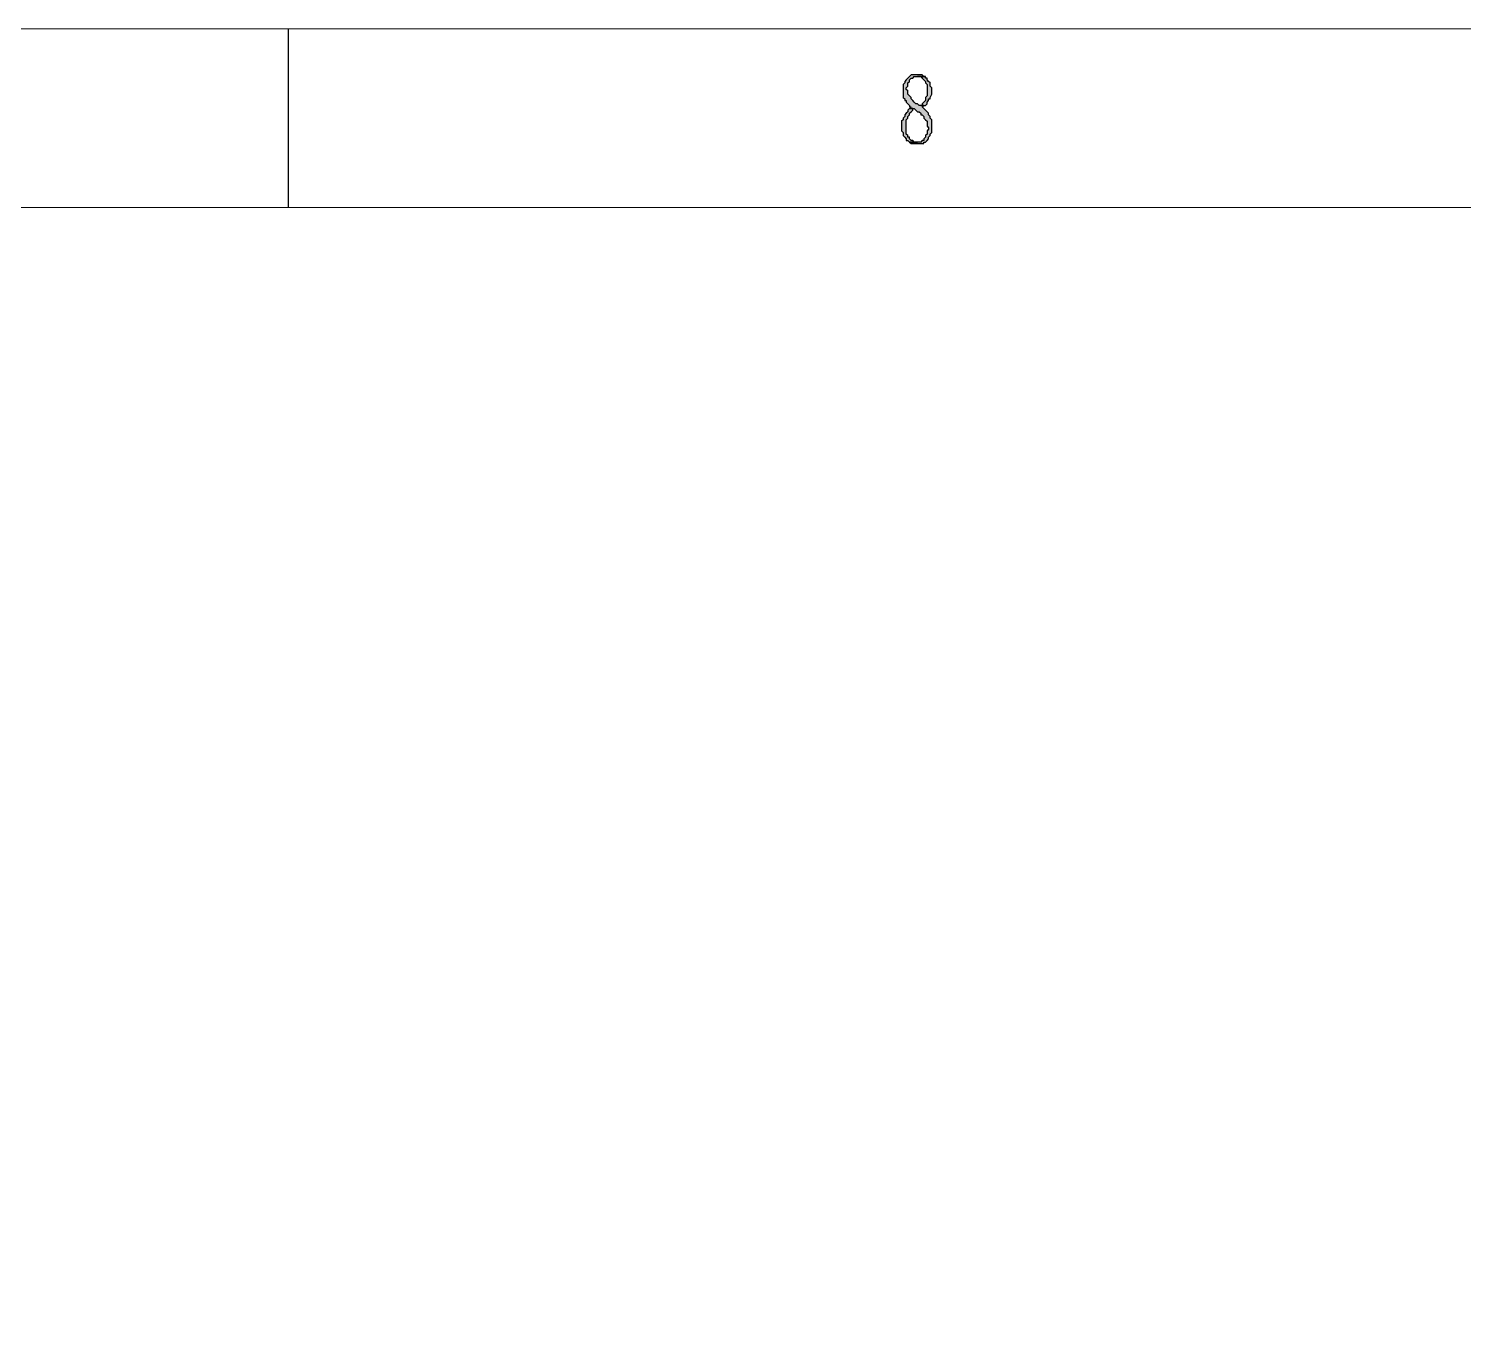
# Model space of a CAD drawing. Header units: inches. Extents: x 35 to 2894, y 23 to 617.
# Drawn here: x 1527.5 to 1607.4, y 543.8 to 616.8 of the extents above; entities that cross this region are included whole.
import ezdxf

# ---------------------------------------------------------------- set-up
doc = ezdxf.new("R2010")
doc.units = ezdxf.units.IN
doc.header["$MEASUREMENT"] = 0
doc.layers.add('Layer 1', color=7, linetype='Continuous')

msp = doc.modelspace()

# ---------------------------------------------------------------- hatches: boundary and pattern name
at = {"layer": 'Layer 1'}
for points in [[(1577.016, 614.225), (1576.66, 614.225), (1576.57, 614.136), (1576.482, 614.047), (1576.393, 613.958), (1576.304, 613.869), (1576.304, 613.78), (1576.215, 613.691), (1576.215, 612.98), (1576.304, 612.891), (1576.304, 612.802), (1576.393, 612.802), (1576.393, 612.712), (1576.482, 612.623), (1576.57, 612.534), (1576.57, 612.445), (1576.66, 612.445), (1576.57, 612.357), (1576.838, 612.357), (1576.927, 612.268), (1577.016, 612.179), (1577.105, 612.179), (1577.194, 612.09), (1577.194, 612.001), (1577.282, 612.001), (1577.371, 611.912), (1577.371, 611.823), (1577.46, 611.734), (1577.549, 611.645), (1577.549, 611.378), (1577.638, 611.289), (1577.638, 611.2), (1577.549, 611.111), (1577.549, 610.934), (1577.46, 610.845), (1577.46, 610.756), (1577.371, 610.667), (1577.371, 610.577), (1577.282, 610.577), (1577.194, 610.488), (1576.57, 610.488), (1576.66, 610.399), (1577.371, 610.399), (1577.371, 610.488), (1577.46, 610.488), (1577.549, 610.577), (1577.638, 610.667), (1577.638, 610.756), (1577.727, 610.845), (1577.727, 610.934), (1577.816, 611.022), (1577.816, 611.734), (1577.727, 611.823), (1577.727, 611.912), (1577.638, 612.001), (1577.638, 612.09), (1577.549, 612.179), (1577.46, 612.268), (1577.371, 612.357), (1577.282, 612.445), (1577.371, 612.534), (1577.105, 612.534), (1577.016, 612.623), (1576.927, 612.623), (1576.838, 612.712), (1576.749, 612.802), (1576.66, 612.891), (1576.66, 612.98), (1576.57, 613.069), (1576.482, 613.158), (1576.482, 613.335), (1576.393, 613.424), (1576.393, 613.513), (1576.482, 613.602), (1576.482, 613.78), (1576.57, 613.869), (1576.57, 613.958), (1576.66, 614.047), (1576.749, 614.047), (1576.838, 614.136), (1577.46, 614.136), (1577.371, 614.136), (1577.282, 614.225)], [(1577.46, 614.136), (1577.016, 614.136), (1577.105, 614.136), (1577.194, 614.136), (1577.282, 614.047), (1577.371, 613.958), (1577.46, 613.869), (1577.46, 613.78), (1577.549, 613.691), (1577.549, 613.069), (1577.46, 612.98), (1577.46, 612.802), (1577.371, 612.712), (1577.282, 612.623), (1577.282, 612.534), (1577.194, 612.534), (1577.46, 612.534), (1577.549, 612.623), (1577.549, 612.712), (1577.638, 612.802), (1577.638, 612.891), (1577.727, 612.891), (1577.727, 612.98), (1577.816, 613.158), (1577.816, 613.513), (1577.727, 613.602), (1577.727, 613.78), (1577.638, 613.869), (1577.549, 613.958), (1577.549, 614.047), (1577.46, 614.047)], [(1576.57, 612.357), (1576.482, 612.268), (1576.482, 612.179), (1576.393, 612.09), (1576.304, 612.001), (1576.304, 611.912), (1576.215, 611.823), (1576.215, 611.734), (1576.126, 611.645), (1576.126, 611.111), (1576.215, 611.022), (1576.215, 610.845), (1576.304, 610.756), (1576.393, 610.667), (1576.393, 610.577), (1576.482, 610.577), (1576.57, 610.488), (1577.016, 610.488), (1576.927, 610.488), (1576.838, 610.488), (1576.749, 610.577), (1576.66, 610.577), (1576.57, 610.667), (1576.57, 610.756), (1576.482, 610.756), (1576.482, 610.845), (1576.393, 610.934), (1576.393, 611.734), (1576.482, 611.823), (1576.482, 611.912), (1576.57, 612.001), (1576.57, 612.09), (1576.66, 612.179), (1576.749, 612.268), (1576.749, 612.357)]]:
    msp.add_hatch(color=0, dxfattribs=at).paths.add_polyline_path(points)

# ---------------------------------------------------------------- linework, layer by layer
at = {"layer": 'Layer 1', "color": 5, "lineweight": 15}
msp.add_lwpolyline([(1051.96, 616.805), (1892.031, 616.805), (1892.031, 22.803), (1051.96, 22.803), (1051.96, 616.805)], dxfattribs=at)
at = {"layer": 'Layer 1', "color": 0, "lineweight": -3}
for points in [[(1541.964, 616.805), (1541.964, 606.841)], [(1577.016, 614.225), (1576.66, 614.225), (1576.57, 614.136), (1576.482, 614.047), (1576.393, 613.958), (1576.304, 613.869), (1576.304, 613.78), (1576.215, 613.691), (1576.215, 612.98), (1576.304, 612.891), (1576.304, 612.802), (1576.393, 612.802), (1576.393, 612.712), (1576.482, 612.623), (1576.57, 612.534), (1576.57, 612.445), (1576.66, 612.445), (1576.57, 612.357), (1576.838, 612.357), (1576.927, 612.268), (1577.016, 612.179), (1577.105, 612.179), (1577.194, 612.09), (1577.194, 612.001), (1577.282, 612.001), (1577.371, 611.912), (1577.371, 611.823), (1577.46, 611.734), (1577.549, 611.645), (1577.549, 611.378), (1577.638, 611.289), (1577.638, 611.2), (1577.549, 611.111), (1577.549, 610.934), (1577.46, 610.845), (1577.46, 610.756), (1577.371, 610.667), (1577.371, 610.577), (1577.282, 610.577), (1577.194, 610.488), (1576.57, 610.488), (1576.66, 610.399), (1577.371, 610.399), (1577.371, 610.488), (1577.46, 610.488), (1577.549, 610.577), (1577.638, 610.667), (1577.638, 610.756), (1577.727, 610.845), (1577.727, 610.934), (1577.816, 611.022), (1577.816, 611.734), (1577.727, 611.823), (1577.727, 611.912), (1577.638, 612.001), (1577.638, 612.09), (1577.549, 612.179), (1577.46, 612.268), (1577.371, 612.357), (1577.282, 612.445), (1577.371, 612.534), (1577.105, 612.534), (1577.016, 612.623), (1576.927, 612.623), (1576.838, 612.712), (1576.749, 612.802), (1576.66, 612.891), (1576.66, 612.98), (1576.57, 613.069), (1576.482, 613.158), (1576.482, 613.335), (1576.393, 613.424), (1576.393, 613.513), (1576.482, 613.602), (1576.482, 613.78), (1576.57, 613.869), (1576.57, 613.958), (1576.66, 614.047), (1576.749, 614.047), (1576.838, 614.136), (1577.46, 614.136), (1577.371, 614.136), (1577.282, 614.225), (1577.016, 614.225)], [(1577.46, 614.136), (1577.016, 614.136), (1577.105, 614.136), (1577.194, 614.136), (1577.282, 614.047), (1577.371, 613.958), (1577.46, 613.869), (1577.46, 613.78), (1577.549, 613.691), (1577.549, 613.069), (1577.46, 612.98), (1577.46, 612.802), (1577.371, 612.712), (1577.282, 612.623), (1577.282, 612.534), (1577.194, 612.534), (1577.46, 612.534), (1577.549, 612.623), (1577.549, 612.712), (1577.638, 612.802), (1577.638, 612.891), (1577.727, 612.891), (1577.727, 612.98), (1577.816, 613.158), (1577.816, 613.513), (1577.727, 613.602), (1577.727, 613.78), (1577.638, 613.869), (1577.549, 613.958), (1577.549, 614.047), (1577.46, 614.047), (1577.46, 614.136)], [(1576.57, 612.357), (1576.482, 612.268), (1576.482, 612.179), (1576.393, 612.09), (1576.304, 612.001), (1576.304, 611.912), (1576.215, 611.823), (1576.215, 611.734), (1576.126, 611.645), (1576.126, 611.111), (1576.215, 611.022), (1576.215, 610.845), (1576.304, 610.756), (1576.393, 610.667), (1576.393, 610.577), (1576.482, 610.577), (1576.57, 610.488), (1577.016, 610.488), (1576.927, 610.488), (1576.838, 610.488), (1576.749, 610.577), (1576.66, 610.577), (1576.57, 610.667), (1576.57, 610.756), (1576.482, 610.756), (1576.482, 610.845), (1576.393, 610.934), (1576.393, 611.734), (1576.482, 611.823), (1576.482, 611.912), (1576.57, 612.001), (1576.57, 612.09), (1576.66, 612.179), (1576.749, 612.268), (1576.749, 612.357), (1576.57, 612.357)]]:
    msp.add_lwpolyline(points, dxfattribs=at)
at = {"layer": 'Layer 1', "lineweight": 0}
for points in [[(1577.016, 614.225), (1576.66, 614.225), (1576.57, 614.136), (1576.482, 614.047), (1576.393, 613.958), (1576.304, 613.869), (1576.304, 613.78), (1576.215, 613.691), (1576.215, 612.98), (1576.304, 612.891), (1576.304, 612.802), (1576.393, 612.802), (1576.393, 612.712), (1576.482, 612.623), (1576.57, 612.534), (1576.57, 612.445), (1576.66, 612.445), (1576.57, 612.357), (1576.838, 612.357), (1576.927, 612.268), (1577.016, 612.179), (1577.105, 612.179), (1577.194, 612.09), (1577.194, 612.001), (1577.282, 612.001), (1577.371, 611.912), (1577.371, 611.823), (1577.46, 611.734), (1577.549, 611.645), (1577.549, 611.378), (1577.638, 611.289), (1577.638, 611.2), (1577.549, 611.111), (1577.549, 610.934), (1577.46, 610.845), (1577.46, 610.756), (1577.371, 610.667), (1577.371, 610.577), (1577.282, 610.577), (1577.194, 610.488), (1576.57, 610.488), (1576.66, 610.399), (1577.371, 610.399), (1577.371, 610.488), (1577.46, 610.488), (1577.549, 610.577), (1577.638, 610.667), (1577.638, 610.756), (1577.727, 610.845), (1577.727, 610.934), (1577.816, 611.022), (1577.816, 611.734), (1577.727, 611.823), (1577.727, 611.912), (1577.638, 612.001), (1577.638, 612.09), (1577.549, 612.179), (1577.46, 612.268), (1577.371, 612.357), (1577.282, 612.445), (1577.371, 612.534), (1577.105, 612.534), (1577.016, 612.623), (1576.927, 612.623), (1576.838, 612.712), (1576.749, 612.802), (1576.66, 612.891), (1576.66, 612.98), (1576.57, 613.069), (1576.482, 613.158), (1576.482, 613.335), (1576.393, 613.424), (1576.393, 613.513), (1576.482, 613.602), (1576.482, 613.78), (1576.57, 613.869), (1576.57, 613.958), (1576.66, 614.047), (1576.749, 614.047), (1576.838, 614.136), (1577.46, 614.136), (1577.371, 614.136), (1577.282, 614.225), (1577.016, 614.225)], [(1577.46, 614.136), (1577.016, 614.136), (1577.105, 614.136), (1577.194, 614.136), (1577.282, 614.047), (1577.371, 613.958), (1577.46, 613.869), (1577.46, 613.78), (1577.549, 613.691), (1577.549, 613.069), (1577.46, 612.98), (1577.46, 612.802), (1577.371, 612.712), (1577.282, 612.623), (1577.282, 612.534), (1577.194, 612.534), (1577.46, 612.534), (1577.549, 612.623), (1577.549, 612.712), (1577.638, 612.802), (1577.638, 612.891), (1577.727, 612.891), (1577.727, 612.98), (1577.816, 613.158), (1577.816, 613.513), (1577.727, 613.602), (1577.727, 613.78), (1577.638, 613.869), (1577.549, 613.958), (1577.549, 614.047), (1577.46, 614.047), (1577.46, 614.136)], [(1576.57, 612.357), (1576.482, 612.268), (1576.482, 612.179), (1576.393, 612.09), (1576.304, 612.001), (1576.304, 611.912), (1576.215, 611.823), (1576.215, 611.734), (1576.126, 611.645), (1576.126, 611.111), (1576.215, 611.022), (1576.215, 610.845), (1576.304, 610.756), (1576.393, 610.667), (1576.393, 610.577), (1576.482, 610.577), (1576.57, 610.488), (1577.016, 610.488), (1576.927, 610.488), (1576.838, 610.488), (1576.749, 610.577), (1576.66, 610.577), (1576.57, 610.667), (1576.57, 610.756), (1576.482, 610.756), (1576.482, 610.845), (1576.393, 610.934), (1576.393, 611.734), (1576.482, 611.823), (1576.482, 611.912), (1576.57, 612.001), (1576.57, 612.09), (1576.66, 612.179), (1576.749, 612.268), (1576.749, 612.357), (1576.57, 612.357)]]:
    msp.add_lwpolyline(points, dxfattribs=at)
at = {"layer": 'Layer 1', "color": 0, "lineweight": 9}
msp.add_lwpolyline([(1061.923, 606.841), (1882.067, 606.841), (1882.067, 32.767), (1061.923, 32.767), (1061.923, 606.841)], dxfattribs=at)

doc.saveas('drawing.dxf')
